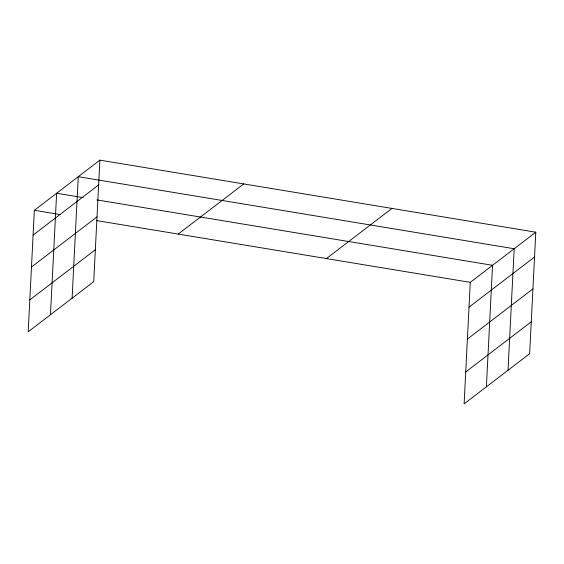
<?xml version="1.0" encoding="UTF-8"?>
<svg xmlns="http://www.w3.org/2000/svg" width="564" height="564" viewBox="0 0 564 564"><rect width="100%" height="100%" fill="white"/><g stroke="black" fill="none" stroke-linecap="round" stroke-linejoin="round"><path stroke-width="0.85" d="M99.884 160.141L34.355 210.294L28.2 331.801L93.73 281.647L99.884 160.141L535.8 232.199L529.645 353.706L464.116 403.859L470.27 282.352L535.8 232.199M50.478 314.747L56.633 193.24L83.183 197.633M72.107 298.201L78.262 176.687L514.178 248.745L508.023 370.259M486.394 386.805L492.548 265.299L96.881 199.896M33.1 235.096L98.629 184.943M31.485 267.012L97.015 216.858M29.814 299.893L95.344 249.732M178.21 234.074L243.74 183.92M326.415 258.573L391.945 208.419M469.015 307.154L534.545 257.001M467.394 339.07L532.924 288.909M465.73 371.951L531.26 321.79M34.355 210.294L60.045 214.539M96.86 220.63L470.27 282.352"/></g></svg>
